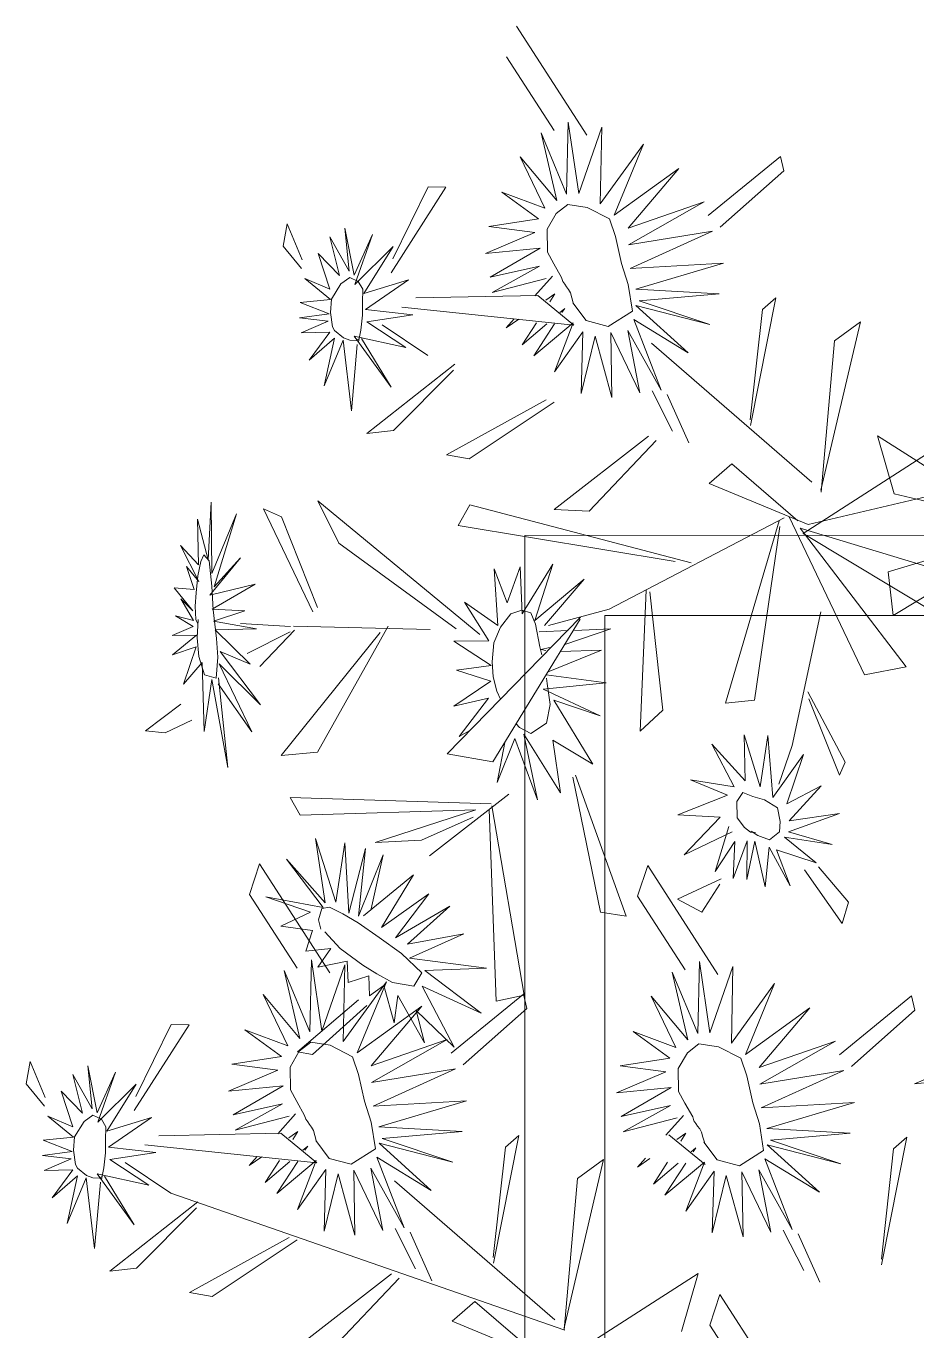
# Model space of a CAD drawing. Header units: inches. Extents: x -422522 to 22891, y -2973 to 414515.
# Drawn here: x 22808.45 to 22839.29, y 4864.23 to 4909.41 of the extents above; entities that cross this region are included whole.
import ezdxf

# ---------------------------------------------------------------- set-up
doc = ezdxf.new("R2010")
doc.units = ezdxf.units.IN
doc.header["$MEASUREMENT"] = 0
doc.layers.add('ARREDAMENTO', color=8, linetype='Continuous', lineweight=13)

msp = doc.modelspace()

# ---------------------------------------------------------------- linework, layer by layer
at = {"layer": 'ARREDAMENTO', "linetype": 'Continuous'}
for p, q in [((22827.85831, 4905.62623, -27.27667), (22825.43092, 4909.40558, -27.27667)), ((22825.07858, 4908.34068, -27.27667), (22826.73241, 4905.79466, -27.27667)), ((22827.2205, 4906.08192, -27.27667), (22827.16301, 4903.59154, -27.27667)), ((22827.5799, 4903.61042, -27.27667), (22827.2205, 4906.08192, -27.27667)), ((22826.27858, 4905.71225, -27.27667), (22826.82101, 4903.36284, -27.27667)), ((22827.16301, 4903.59154, -27.27667), (22826.27858, 4905.71225, -27.27667)), ((22828.38069, 4905.90264, -27.27667), (22827.5799, 4903.61042, -27.27667)), ((22828.32694, 4903.25756, -27.27667), (22828.38069, 4905.90264, -27.27667)), ((22829.82378, 4905.31421, -27.27667), (22828.32694, 4903.25756, -27.27667)), ((22828.80987, 4902.8572, -27.27667), (22829.82378, 4905.31421, -27.27667)), ((22825.54841, 4904.88074, -27.27667), (22826.40625, 4903.10152, -27.27667)), ((22826.82101, 4903.36284, -27.27667), (22825.54841, 4904.88074, -27.27667)), ((22834.56713, 4904.89472, -27.27667), (22832.06498, 4902.8542, -27.27667)), ((22834.68102, 4904.39825, -27.27667), (22834.56713, 4904.89472, -27.27667)), ((22831.04338, 4904.47928, -27.27667), (22828.80987, 4902.8572, -27.27667)), ((22829.28815, 4902.40926, -27.27667), (22831.04338, 4904.47928, -27.27667)), ((22832.48192, 4902.442, -27.27667), (22834.68102, 4904.39825, -27.27667)), ((22822.98583, 4903.83269, -27.27667), (22821.08314, 4900.86196, -27.27667)), ((22821.14546, 4901.35188, -27.27667), (22822.36566, 4903.84508, -27.27667)), ((22822.36566, 4903.84508, -27.27667), (22822.98583, 4903.83269, -27.27667)), ((22824.9237, 4903.65997, -27.27667), (22826.19212, 4902.73455, -27.27667)), ((22826.40625, 4903.10152, -27.27667), (22824.9237, 4903.65997, -27.27667)), ((22831.92821, 4903.32197, -27.27667), (22829.28815, 4902.40926, -27.27667)), ((22829.308, 4901.83153, -27.27667), (22831.92821, 4903.32197, -27.27667)), ((22817.34613, 4901.79082, -27.27667), (22817.48687, 4902.56303, -27.27667)), ((22817.48687, 4902.56303, -27.27667), (22818.00218, 4901.31635, -27.27667)), ((22826.19212, 4902.73455, -27.27667), (22824.47207, 4902.47276, -27.27667)), ((22824.47207, 4902.47276, -27.27667), (22826.06174, 4902.25954, -27.27667)), ((22818.96429, 4902.1147, -27.27667), (22819.63179, 4900.92659, -27.27667)), ((22819.29714, 4900.77613, -27.27667), (22818.96429, 4902.1147, -27.27667)), ((22819.48558, 4902.40922, -27.27667), (22819.81014, 4900.78112, -27.27667)), ((22819.63179, 4900.92659, -27.27667), (22819.48558, 4902.40922, -27.27667)), ((22819.81014, 4900.78112, -27.27667), (22820.44281, 4902.18979, -27.27667)), ((22820.44281, 4902.18979, -27.27667), (22819.82897, 4900.45894, -27.27667)), ((22826.06174, 4902.25954, -27.27667), (22824.35268, 4901.53388, -27.27667)), ((22832.21632, 4902.30681, -27.27667), (22829.308, 4901.83153, -27.27667)), ((22829.36323, 4901.01381, -27.27667), (22832.21632, 4902.30681, -27.27667)), ((22817.98345, 4901.01849, -27.27667), (22817.34613, 4901.79082, -27.27667)), ((22818.96947, 4900.29746, -27.27667), (22818.56397, 4901.53581, -27.27667)), ((22818.56397, 4901.53581, -27.27667), (22819.29714, 4900.77613, -27.27667)), ((22819.82897, 4900.45894, -27.27667), (22821.16134, 4901.77749, -27.27667)), ((22821.16134, 4901.77749, -27.27667), (22820.13754, 4900.14923, -27.27667)), ((22824.35268, 4901.53388, -27.27667), (22826.24577, 4901.72145, -27.27667)), ((22826.24577, 4901.72145, -27.27667), (22824.51704, 4900.71126, -27.27667)), ((22824.51704, 4900.71126, -27.27667), (22826.21935, 4901.09278, -27.27667)), ((22826.21935, 4901.09278, -27.27667), (22824.58313, 4900.1842, -27.27667)), ((22832.58708, 4901.19711, -27.27667), (22829.36323, 4901.01381, -27.27667)), ((22829.55246, 4900.30094, -27.27667), (22832.58708, 4901.19711, -27.27667)), ((22818.09339, 4900.66763, -27.27667), (22818.96947, 4900.29746, -27.27667)), ((22818.98488, 4899.94012, -27.27667), (22818.09339, 4900.66763, -27.27667)), ((22819.35099, 4900.48155, -27.27667), (22819.6614, 4900.70487, -27.27667)), ((22819.6614, 4900.70487, -27.27667), (22819.95076, 4900.56297, -27.27667)), ((22820.13754, 4900.14923, -27.27667), (22821.68404, 4900.62303, -27.27667)), ((22821.68404, 4900.62303, -27.27667), (22820.19911, 4899.59629, -27.27667)), ((22824.58313, 4900.1842, -27.27667), (22826.45335, 4900.66639, -27.27667)), ((22826.0607, 4900.06281, -27.27667), (22826.67324, 4900.74409, -27.27667)), ((22819.021, 4899.95294, -27.27667), (22819.35099, 4900.48155, -27.27667)), ((22819.95076, 4900.56297, -27.27667), (22820.10714, 4900.30125, -27.27667)), ((22820.10714, 4900.30125, -27.27667), (22820.09374, 4899.83714, -27.27667)), ((22832.4432, 4900.1417, -27.27667), (22829.55246, 4900.30094, -27.27667)), ((22817.93554, 4899.83362, -27.27667), (22818.98488, 4899.94012, -27.27667)), ((22818.93689, 4899.44345, -27.27667), (22817.93554, 4899.83362, -27.27667)), ((22818.98914, 4899.48726, -27.27667), (22819.021, 4899.95294, -27.27667)), ((22820.09374, 4899.83714, -27.27667), (22820.09727, 4899.39419, -27.27667)), ((22821.94558, 4899.9926, -27.27667), (22826.16385, 4900.08473, -27.27667)), ((22826.16385, 4900.08473, -27.27667), (22827.41512, 4899.05696, -27.27667)), ((22826.44204, 4899.91963, -27.27667), (22826.75386, 4900.13731, -27.27667)), ((22826.57791, 4899.86166, -27.27667), (22826.75386, 4900.13731, -27.27667)), ((22829.56293, 4899.73592, -27.27667), (22832.11629, 4899.07214, -27.27667)), ((22831.37262, 4898.09131, -27.27667), (22829.56293, 4899.73592, -27.27667)), ((22829.67629, 4899.89291, -27.27667), (22832.4432, 4900.1417, -27.27667)), ((22832.11629, 4899.07214, -27.27667), (22829.67629, 4899.89291, -27.27667)), ((22834.40395, 4899.99772, -27.27667), (22833.52542, 4895.58408, -27.27667)), ((22833.94133, 4899.59799, -27.27667), (22834.40395, 4899.99772, -27.27667)), ((22817.90872, 4899.3037, -27.27667), (22818.93689, 4899.44345, -27.27667)), ((22818.90733, 4899.18714, -27.27667), (22817.90872, 4899.3037, -27.27667)), ((22819.05799, 4898.99967, -27.27667), (22818.98914, 4899.48726, -27.27667)), ((22820.09727, 4899.39419, -27.27667), (22820.03819, 4898.88163, -27.27667)), ((22820.19911, 4899.59629, -27.27667), (22821.83362, 4899.41463, -27.27667)), ((22821.83362, 4899.41463, -27.27667), (22820.25062, 4899.17203, -27.27667)), ((22827.41512, 4899.05696, -27.27667), (22821.45962, 4899.67862, -27.27667)), ((22825.3483, 4899.27039, -27.27667), (22825.07135, 4898.96229, -27.27667)), ((22826.92977, 4899.49026, -27.27667), (22827.09439, 4899.63159, -27.27667)), ((22827.00062, 4899.48785, -27.27667), (22827.09439, 4899.63159, -27.27667)), ((22833.51866, 4895.77894, -27.27667), (22833.94133, 4899.59799, -27.27667)), ((22817.97333, 4898.79085, -27.27667), (22818.90733, 4899.18714, -27.27667)), ((22819.12986, 4898.87084, -27.27667), (22819.05799, 4898.99967, -27.27667)), ((22819.44032, 4898.61609, -27.27667), (22819.12986, 4898.87084, -27.27667)), ((22820.03819, 4898.88163, -27.27667), (22819.95217, 4898.47661, -27.27667)), ((22820.25062, 4899.17203, -27.27667), (22821.59397, 4898.28056, -27.27667)), ((22822.35958, 4898.00369, -27.27667), (22820.77982, 4899.0598, -27.27667)), ((22825.50178, 4899.26295, -27.27667), (22825.07135, 4898.96229, -27.27667)), ((22826.11574, 4899.1373, -27.27667), (22825.62759, 4898.37228, -27.27667)), ((22826.47974, 4899.10393, -27.27667), (22825.62759, 4898.37228, -27.27667)), ((22826.0253, 4897.99226, -27.27667), (22827.3923, 4899.136, -27.27667)), ((22826.74734, 4899.09943, -27.27667), (22826.0253, 4897.99226, -27.27667)), ((22827.3923, 4899.136, -27.27667), (22826.74638, 4897.43527, -27.27667)), ((22826.74638, 4897.43527, -27.27667), (22827.72602, 4898.82514, -27.27667)), ((22827.72602, 4898.82514, -27.27667), (22827.666, 4896.69161, -27.27667)), ((22829.27924, 4898.86498, -27.27667), (22830.43504, 4896.80577, -27.27667)), ((22829.69744, 4896.71474, -27.27667), (22829.27924, 4898.86498, -27.27667)), ((22829.48399, 4899.24467, -27.27667), (22831.37262, 4898.09131, -27.27667)), ((22830.43504, 4896.80577, -27.27667), (22829.48399, 4899.24467, -27.27667)), ((22837.33837, 4899.16813, -27.27667), (22835.96722, 4893.34192, -27.27667)), ((22836.43608, 4898.50519, -27.27667), (22837.33837, 4899.16813, -27.27667)), ((22818.96773, 4898.80838, -27.27667), (22817.97333, 4898.79085, -27.27667)), ((22818.2455, 4897.83598, -27.27667), (22818.96773, 4898.80838, -27.27667)), ((22819.12605, 4898.60162, -27.27667), (22818.2455, 4897.83598, -27.27667)), ((22818.77158, 4896.95566, -27.27667), (22819.12605, 4898.60162, -27.27667)), ((22819.42227, 4898.52999, -27.27667), (22818.77158, 4896.95566, -27.27667)), ((22819.7115, 4896.08259, -27.27667), (22819.42227, 4898.52999, -27.27667)), ((22819.65668, 4898.53825, -27.27667), (22819.44032, 4898.61609, -27.27667)), ((22819.87416, 4898.52527, -27.27667), (22819.65668, 4898.53825, -27.27667)), ((22819.91604, 4898.3841, -27.27667), (22819.7115, 4896.08259, -27.27667)), ((22819.80688, 4898.67442, -27.27667), (22821.08235, 4896.90622, -27.27667)), ((22821.59397, 4898.28056, -27.27667), (22819.80688, 4898.67442, -27.27667)), ((22819.98098, 4898.58343, -27.27667), (22819.87416, 4898.52527, -27.27667)), ((22821.08235, 4896.90622, -27.27667), (22820.06089, 4898.58964, -27.27667)), ((22827.666, 4896.69161, -27.27667), (22828.14758, 4898.676, -27.27667)), ((22828.14758, 4898.676, -27.27667), (22828.73109, 4896.55205, -27.27667)), ((22828.69027, 4898.799, -27.27667), (22829.69744, 4896.71474, -27.27667)), ((22828.73109, 4896.55205, -27.27667), (22828.69027, 4898.799, -27.27667)), ((22830.09956, 4898.43025, -27.27667), (22835.65273, 4893.62059, -27.27667)), ((22835.97243, 4893.27496, -27.27667), (22836.43608, 4898.50519, -27.27667)), ((22823.28643, 4897.70521, -27.27667), (22820.24322, 4895.30608, -27.27667)), ((22821.17262, 4895.4053, -27.27667), (22823.24435, 4897.49311, -27.27667)), ((22830.83027, 4895.38128, -27.27667), (22830.11948, 4896.77452, -27.27667)), ((22831.38908, 4894.97338, -27.27667), (22830.63928, 4896.65327, -27.27667)), ((22826.4533, 4896.46926, -27.27667), (22823.00353, 4894.56401, -27.27667)), ((22823.78379, 4894.42936, -27.27667), (22826.73551, 4896.39019, -27.27667)), ((22820.24322, 4895.30608, -27.27667), (22821.17262, 4895.4053, -27.27667)), ((22829.99854, 4895.20889, -27.27667), (22826.73185, 4892.67104, -27.27667)), ((22835.34728, 4891.84523, -27.27667), (22840.6069, 4895.22514, -27.27667)), ((22837.9273, 4895.22471, -27.27667), (22838.49953, 4893.2133, -27.27667)), ((22843.18802, 4891.84652, -27.27667), (22837.9273, 4895.22471, -27.27667)), ((22827.9414, 4892.61018, -27.27667), (22830.26108, 4895.06088, -27.27667)), ((22823.00353, 4894.56401, -27.27667), (22823.78379, 4894.42936, -27.27667)), ((22832.10029, 4893.5735, -27.27667), (22832.88464, 4894.24752, -27.27667)), ((22832.88464, 4894.24752, -27.27667), (22835.171, 4892.28296, -27.27667)), ((22835.52454, 4892.14874, -27.27667), (22832.10029, 4893.5735, -27.27667)), ((22818.55261, 4892.96818, -27.27667), (22824.15544, 4888.34225, -27.27667)), ((22819.27145, 4891.50064, -27.27667), (22818.55261, 4892.96818, -27.27667)), ((22840.03532, 4893.21355, -27.27667), (22835.52454, 4892.14874, -27.27667)), ((22838.49953, 4893.2133, -27.27667), (22843.01066, 4892.14997, -27.27667)), ((22814.75632, 4890.92677, -27.27667), (22814.85481, 4892.92128, -27.27667)), ((22814.85481, 4892.92128, -27.27667), (22814.87973, 4890.45333, -27.27667)), ((22814.87973, 4890.45333, -27.27667), (22815.73325, 4892.52155, -27.27667)), ((22815.73325, 4892.52155, -27.27667), (22814.95887, 4889.99133, -27.27667)), ((22816.66409, 4892.69687, -27.27667), (22817.29675, 4892.41597, -27.27667)), ((22818.37261, 4889.12435, -27.27667), (22816.66409, 4892.69687, -27.27667)), ((22823.403, 4892.11586, -27.27667), (22823.80789, 4892.82785, -27.27667)), ((22823.80789, 4892.82785, -27.27667), (22831.46856, 4890.82965, -27.27667)), ((22826.73185, 4892.67104, -27.27667), (22827.9414, 4892.61018, -27.27667)), ((22814.38727, 4892.33226, -27.27667), (22814.75632, 4890.92677, -27.27667)), ((22814.41743, 4890.751, -27.27667), (22814.38727, 4892.33226, -27.27667)), ((22817.29675, 4892.41597, -27.27667), (22818.53632, 4889.27858, -27.27667)), ((22830.92119, 4890.87467, -27.27667), (22823.403, 4892.11586, -27.27667)), ((22828.63993, 4889.22191, -27.27667), (22834.69488, 4892.38064, -27.27667)), ((22834.51862, 4892.27937, -27.27667), (22832.66675, 4885.9644, -27.27667)), ((22833.6627, 4886.06879, -27.27667), (22834.54262, 4892.07912, -27.27667)), ((22834.86739, 4892.42102, -27.27667), (22837.47698, 4886.94472, -27.27667)), ((22838.91109, 4887.22454, -27.27667), (22835.24956, 4892.02635, -27.27667)), ((22835.24956, 4892.02635, -27.27667), (22840.23731, 4890.50745, -27.27667)), ((22840.06957, 4889.00556, -27.27667), (22835.34728, 4891.84523, -27.27667)), ((22843.28568, 4892.02767, -27.27667), (22838.29843, 4890.50713, -27.27667)), ((22838.46666, 4889.0053, -27.27667), (22843.18802, 4891.84652, -27.27667)), ((22813.79602, 4891.42481, -27.27667), (22814.41743, 4890.751, -27.27667)), ((22814.42484, 4890.17889, -27.27667), (22813.79602, 4891.42481, -27.27667)), ((22823.34123, 4888.53806, -27.27667), (22819.27145, 4891.50064, -27.27667)), ((22814.00136, 4890.69373, -27.27667), (22814.42484, 4890.17889, -27.27667)), ((22814.27342, 4889.89819, -27.27667), (22814.00136, 4890.69373, -27.27667)), ((22815.87631, 4890.99892, -27.27667), (22814.8141, 4889.70619, -27.27667)), ((22814.95887, 4889.99133, -27.27667), (22815.87631, 4890.99892, -27.27667)), ((22825.62601, 4889.05776, -27.27667), (22826.67973, 4890.778, -27.27667)), ((22826.67973, 4890.778, -27.27667), (22826.05867, 4888.82247, -27.27667)), ((22824.65107, 4890.62029, -27.27667), (22825.10113, 4889.44522, -27.27667)), ((22824.78497, 4888.65877, -27.27667), (22824.65107, 4890.62029, -27.27667)), ((22825.10113, 4889.44522, -27.27667), (22825.54932, 4890.68021, -27.27667)), ((22825.54932, 4890.68021, -27.27667), (22825.62601, 4889.05776, -27.27667)), ((22826.05867, 4888.82247, -27.27667), (22827.77139, 4890.26034, -27.27667)), ((22827.77139, 4890.26034, -27.27667), (22826.39296, 4888.65927, -27.27667)), ((22838.29843, 4890.50713, -27.27667), (22838.46666, 4889.0053, -27.27667)), ((22813.57029, 4889.95311, -27.27667), (22814.27342, 4889.89819, -27.27667)), ((22814.22514, 4889.16746, -27.27667), (22813.57029, 4889.95311, -27.27667)), ((22814.8141, 4889.70619, -27.27667), (22816.38015, 4890.0869, -27.27667)), ((22816.38015, 4890.0869, -27.27667), (22814.88908, 4889.21907, -27.27667)), ((22829.91959, 4889.87383, -27.27667), (22829.71331, 4884.99369, -27.27667)), ((22830.49349, 4885.72132, -27.27667), (22830.04076, 4889.8226, -27.27667)), ((22813.80935, 4889.58328, -27.27667), (22814.22514, 4889.16746, -27.27667)), ((22814.24514, 4888.83036, -27.27667), (22813.80935, 4889.58328, -27.27667)), ((22823.6276, 4889.46513, -27.27667), (22824.78497, 4888.65877, -27.27667)), ((22824.47422, 4888.12169, -27.27667), (22823.6276, 4889.46513, -27.27667)), ((22813.62074, 4888.98596, -27.27667), (22814.24514, 4888.83036, -27.27667)), ((22814.23671, 4888.62055, -27.27667), (22813.62074, 4888.98596, -27.27667)), ((22814.88908, 4889.21907, -27.27667), (22816.02486, 4889.1679, -27.27667)), ((22816.02486, 4889.1679, -27.27667), (22814.93944, 4888.80969, -27.27667)), ((22823.02255, 4884.2157, -27.27667), (22827.64263, 4888.94839, -27.27667)), ((22824.87601, 4888.60107, -27.27667), (22825.23025, 4889.05688, -27.27667)), ((22825.23025, 4889.05688, -27.27667), (22825.61022, 4889.18108, -27.27667)), ((22825.61022, 4889.18108, -27.27667), (22825.91998, 4889.09558, -27.27667)), ((22825.91998, 4889.09558, -27.27667), (22826.08632, 4888.70517, -27.27667)), ((22828.63993, 4889.22191, -27.27667), (22826.53367, 4888.65395, -27.27667)), ((22834.96447, 4884.49918, -27.27667), (22835.96045, 4889.12402, -27.27667)), ((22813.50631, 4888.30986, -27.27667), (22814.23671, 4888.62055, -27.27667)), ((22814.93944, 4888.80969, -27.27667), (22816.42604, 4888.54179, -27.27667)), ((22816.42604, 4888.54179, -27.27667), (22815.00057, 4888.50071, -27.27667)), ((22815.00057, 4888.50071, -27.27667), (22816.20566, 4887.31956, -27.27667)), ((22817.60021, 4888.61973, -27.27667), (22815.87701, 4888.72152, -27.27667)), ((22817.5893, 4888.43697, -27.27667), (22816.10794, 4887.68852, -27.27667)), ((22816.53687, 4887.23007, -27.27667), (22817.7442, 4888.48942, -27.27667)), ((22817.70783, 4888.63481, -27.27667), (22822.43656, 4888.51059, -27.27667)), ((22818.53276, 4884.26602, -27.27667), (22820.98003, 4888.62643, -27.27667)), ((22827.63197, 4888.87162, -27.27667), (22824.60369, 4883.93209, -27.27667)), ((22824.64631, 4888.05538, -27.27667), (22824.87601, 4888.60107, -27.27667)), ((22826.08632, 4888.70517, -27.27667), (22826.23397, 4887.91984, -27.27667)), ((22827.2155, 4888.47788, -27.27667), (22826.21241, 4888.43613, -27.27667)), ((22827.09777, 4888.00034, -27.27667), (22828.69682, 4888.53957, -27.27667)), ((22827.43455, 4888.48703, -27.27667), (22828.69682, 4888.53957, -27.27667)), ((22814.34659, 4888.32037, -27.27667), (22813.50631, 4888.30986, -27.27667)), ((22813.52103, 4887.64365, -27.27667), (22814.34659, 4888.32037, -27.27667)), ((22820.70353, 4888.41636, -27.27667), (22817.27795, 4884.15504, -27.27667)), ((22823.26234, 4888.11709, -27.27667), (22824.47422, 4888.12169, -27.27667)), ((22824.54691, 4887.26586, -27.27667), (22823.26234, 4888.11709, -27.27667)), ((22824.58605, 4887.39836, -27.27667), (22824.64631, 4888.05538, -27.27667)), ((22814.33441, 4887.92104, -27.27667), (22813.52103, 4887.64365, -27.27667)), ((22813.90304, 4886.62764, -27.27667), (22814.33441, 4887.92104, -27.27667)), ((22815.16969, 4887.7569, -27.27667), (22816.56276, 4885.90814, -27.27667)), ((22816.20566, 4887.31956, -27.27667), (22815.16969, 4887.7569, -27.27667)), ((22826.30413, 4887.63835, -27.27667), (22826.23397, 4887.91984, -27.27667)), ((22826.56508, 4887.89647, -27.27667), (22826.28567, 4887.82461, -27.27667)), ((22826.28567, 4887.82461, -27.27667), (22826.44582, 4887.79277, -27.27667)), ((22826.51794, 4887.05453, -27.27667), (22828.36451, 4887.80172, -27.27667)), ((22826.94608, 4887.75294, -27.27667), (22828.36451, 4887.80172, -27.27667)), ((22814.54387, 4887.37464, -27.27667), (22813.90304, 4886.62764, -27.27667)), ((22814.6125, 4884.97969, -27.27667), (22814.54387, 4887.37464, -27.27667)), ((22815.13522, 4887.32595, -27.27667), (22816.26432, 4884.97368, -27.27667)), ((22816.56276, 4885.90814, -27.27667), (22815.13522, 4887.32595, -27.27667)), ((22823.35313, 4887.10828, -27.27667), (22824.54691, 4887.26586, -27.27667)), ((22824.53967, 4886.72249, -27.27667), (22823.35313, 4887.10828, -27.27667)), ((22824.62076, 4886.87322, -27.27667), (22824.58605, 4887.39836, -27.27667)), ((22837.47698, 4886.94472, -27.27667), (22838.91109, 4887.22454, -27.27667)), ((22814.88011, 4886.78825, -27.27667), (22814.6125, 4884.97969, -27.27667)), ((22815.43257, 4883.73877, -27.27667), (22814.88011, 4886.78825, -27.27667)), ((22816.26432, 4884.97368, -27.27667), (22815.10258, 4886.63128, -27.27667)), ((22815.11063, 4886.84601, -27.27667), (22815.43257, 4883.73877, -27.27667)), ((22823.25836, 4885.86101, -27.27667), (22824.53967, 4886.72249, -27.27667)), ((22824.74565, 4886.37997, -27.27667), (22824.62076, 4886.87322, -27.27667)), ((22828.53259, 4886.67436, -27.27667), (22826.34787, 4886.45467, -27.27667)), ((22826.45396, 4886.95017, -27.27667), (22828.53259, 4886.67436, -27.27667)), ((22826.46124, 4886.82674, -27.27667), (22826.48737, 4886.64978, -27.27667)), ((22826.48737, 4886.64978, -27.27667), (22826.59384, 4885.91616, -27.27667)), ((22824.86989, 4886.10806, -27.27667), (22824.74565, 4886.37997, -27.27667)), ((22826.34787, 4886.45467, -27.27667), (22828.31912, 4885.5224, -27.27667)), ((22835.51476, 4886.35427, -27.27667), (22836.79948, 4883.92774, -27.27667)), ((22813.80176, 4885.9261, -27.27667), (22812.58446, 4885.00959, -27.27667)), ((22824.46172, 4886.13378, -27.27667), (22823.25836, 4885.86101, -27.27667)), ((22823.43865, 4884.81435, -27.27667), (22824.46172, 4886.13378, -27.27667)), ((22826.59384, 4885.91616, -27.27667), (22826.46443, 4885.27359, -27.27667)), ((22826.71794, 4886.07023, -27.27667), (22828.07107, 4883.85979, -27.27667)), ((22828.31912, 4885.5224, -27.27667), (22826.71794, 4886.07023, -27.27667)), ((22829.71331, 4884.99369, -27.27667), (22830.49349, 4885.72132, -27.27667)), ((22832.66675, 4885.9644, -27.27667), (22833.6627, 4886.06879, -27.27667)), ((22836.60879, 4883.47501, -27.27667), (22835.55018, 4886.11442, -27.27667)), ((22813.25972, 4884.93402, -27.27667), (22814.18753, 4885.37668, -27.27667)), ((22826.46443, 4885.27359, -27.27667), (22825.91694, 4884.9173, -27.27667)), ((22812.58446, 4885.00959, -27.27667), (22813.25972, 4884.93402, -27.27667)), ((22823.81131, 4885.0237, -27.27667), (22823.43865, 4884.81435, -27.27667)), ((22825.41445, 4885.25452, -27.27667), (22825.5296, 4885.12623, -27.27667)), ((22825.91694, 4884.9173, -27.27667), (22825.5296, 4885.12623, -27.27667)), ((22825.68372, 4884.89422, -27.27667), (22826.15734, 4882.6205, -27.27667)), ((22826.94921, 4882.85632, -27.27667), (22825.68372, 4884.89422, -27.27667)), ((22833.30367, 4884.87539, -27.27667), (22833.34382, 4883.28184, -27.27667)), ((22833.86215, 4883.07281, -27.27667), (22833.30367, 4884.87539, -27.27667)), ((22834.12548, 4884.85171, -27.27667), (22833.86215, 4883.07281, -27.27667)), ((22834.30088, 4882.7028, -27.27667), (22834.12548, 4884.85171, -27.27667)), ((22825.37367, 4884.74561, -27.27667), (22824.76253, 4883.21912, -27.27667)), ((22825.01694, 4884.60617, -27.27667), (22824.76253, 4883.21912, -27.27667)), ((22826.15734, 4882.6205, -27.27667), (22825.37367, 4884.74561, -27.27667)), ((22826.68353, 4884.68314, -27.27667), (22826.94921, 4882.85632, -27.27667)), ((22828.07107, 4883.85979, -27.27667), (22826.68353, 4884.68314, -27.27667)), ((22832.18295, 4884.54566, -27.27667), (22832.95871, 4883.07004, -27.27667)), ((22833.34382, 4883.28184, -27.27667), (22832.18295, 4884.54566, -27.27667)), ((22834.96447, 4884.49918, -27.27667), (22834.50776, 4883.1635, -27.27667)), ((22817.27795, 4884.15504, -27.27667), (22818.53276, 4884.26602, -27.27667)), ((22824.60369, 4883.93209, -27.27667), (22823.02255, 4884.2157, -27.27667)), ((22835.3648, 4884.1935, -27.27667), (22834.30088, 4882.7028, -27.27667)), ((22834.78642, 4882.4845, -27.27667), (22835.3648, 4884.1935, -27.27667)), ((22836.79948, 4883.92774, -27.27667), (22836.60879, 4883.47501, -27.27667)), ((22829.22333, 4878.59597, -27.27667), (22827.47208, 4883.47211, -27.27667)), ((22827.37692, 4883.40406, -27.27667), (22828.33445, 4878.72898, -27.27667)), ((22831.45071, 4883.30982, -27.27667), (22832.73005, 4882.78279, -27.27667)), ((22832.95871, 4883.07004, -27.27667), (22831.45071, 4883.30982, -27.27667)), ((22835.96794, 4883.10854, -27.27667), (22834.78642, 4882.4845, -27.27667)), ((22834.86553, 4881.89785, -27.27667), (22835.96794, 4883.10854, -27.27667)), ((22817.59156, 4882.704, -27.27667), (22817.94094, 4882.08443, -27.27667)), ((22824.55392, 4882.47727, -27.27667), (22817.59156, 4882.704, -27.27667)), ((22822.41769, 4880.68084, -27.27667), (22825.16313, 4882.82102, -27.27667)), ((22832.73005, 4882.78279, -27.27667), (22831.00902, 4882.10327, -27.27667)), ((22817.94094, 4882.08443, -27.27667), (22824.01748, 4882.27386, -27.27667)), ((22824.01748, 4882.27386, -27.27667), (22820.53284, 4881.14069, -27.27667)), ((22824.71687, 4875.64519, -27.27667), (22824.48532, 4882.28326, -27.27667)), ((22824.5758, 4882.41164, -27.27667), (22825.69568, 4875.86278, -27.27667)), ((22831.00902, 4882.10327, -27.27667), (22832.47953, 4882.0222, -27.27667)), ((22834.83695, 4881.51157, -27.27667), (22836.61207, 4882.14135, -27.27667)), ((22836.61207, 4882.14135, -27.27667), (22834.86553, 4881.89785, -27.27667)), ((22822.13334, 4881.21789, -27.27667), (22823.92865, 4882.01772, -27.27667)), ((22832.47953, 4882.0222, -27.27667), (22831.23425, 4880.71278, -27.27667)), ((22832.78114, 4881.69532, -27.27667), (22832.2994, 4880.14205, -27.27667)), ((22818.46292, 4881.27538, -27.27667), (22819.17782, 4879.0801, -27.27667)), ((22818.80857, 4879.05635, -27.27667), (22818.46292, 4881.27538, -27.27667)), ((22820.53284, 4881.14069, -27.27667), (22822.13334, 4881.21789, -27.27667)), ((22831.23425, 4880.71278, -27.27667), (22832.89547, 4881.51562, -27.27667)), ((22834.7008, 4881.32579, -27.27667), (22836.35228, 4881.07021, -27.27667)), ((22835.79871, 4880.44105, -27.27667), (22834.7008, 4881.32579, -27.27667)), ((22836.35228, 4881.07021, -27.27667), (22834.83695, 4881.51157, -27.27667)), ((22819.17782, 4879.0801, -27.27667), (22819.48887, 4881.12606, -27.27667)), ((22819.48887, 4881.12606, -27.27667), (22819.62207, 4878.69628, -27.27667)), ((22819.62207, 4878.69628, -27.27667), (22820.20238, 4880.93754, -27.27667)), ((22820.20238, 4880.93754, -27.27667), (22819.95213, 4878.58753, -27.27667)), ((22832.2994, 4880.14205, -27.27667), (22832.98852, 4881.17924, -27.27667)), ((22832.9289, 4879.9013, -27.27667), (22833.41379, 4881.19877, -27.27667)), ((22832.98852, 4881.17924, -27.27667), (22832.9289, 4879.9013, -27.27667)), ((22833.41379, 4881.19877, -27.27667), (22833.40091, 4879.85714, -27.27667)), ((22833.40091, 4879.85714, -27.27667), (22833.67368, 4881.19215, -27.27667)), ((22833.67368, 4881.19215, -27.27667), (22834.03096, 4879.60972, -27.27667)), ((22834.03096, 4879.60972, -27.27667), (22834.17529, 4880.98182, -27.27667)), ((22834.17529, 4880.98182, -27.27667), (22834.89901, 4879.6368, -27.27667)), ((22834.42538, 4880.88673, -27.27667), (22835.79871, 4880.44105, -27.27667)), ((22834.89901, 4879.6368, -27.27667), (22834.42538, 4880.88673, -27.27667)), ((22816.53455, 4880.40511, -27.27667), (22816.18221, 4879.3402, -27.27667)), ((22818.96194, 4876.62576, -27.27667), (22816.53455, 4880.40511, -27.27667)), ((22817.46708, 4880.5605, -27.27667), (22818.80857, 4879.05635, -27.27667)), ((22818.72835, 4878.89573, -27.27667), (22817.46708, 4880.5605, -27.27667)), ((22819.95213, 4878.58753, -27.27667), (22820.80715, 4880.71563, -27.27667)), ((22820.80715, 4880.71563, -27.27667), (22820.39549, 4878.85107, -27.27667)), ((22829.96933, 4880.34829, -27.27667), (22829.61699, 4879.28338, -27.27667)), ((22832.39673, 4876.56894, -27.27667), (22829.96933, 4880.34829, -27.27667)), ((22836.917, 4879.07953, -27.27667), (22835.885, 4880.29958, -27.27667)), ((22820.13002, 4878.60631, -27.27667), (22821.86309, 4880.02088, -27.27667)), ((22821.86309, 4880.02088, -27.27667), (22820.75558, 4878.19679, -27.27667)), ((22832.51154, 4879.88911, -27.27667), (22831.00209, 4879.17892, -27.27667)), ((22835.39957, 4880.19447, -27.27667), (22836.69877, 4878.33503, -27.27667)), ((22831.84008, 4878.73202, -27.27667), (22832.4679, 4879.69713, -27.27667)), ((22816.18221, 4879.3402, -27.27667), (22817.83604, 4876.79418, -27.27667)), ((22816.74531, 4879.26449, -27.27667), (22818.72835, 4878.89573, -27.27667)), ((22818.28992, 4878.72723, -27.27667), (22816.74531, 4879.26449, -27.27667)), ((22820.75558, 4878.19679, -27.27667), (22822.39032, 4879.36468, -27.27667)), ((22822.39032, 4879.36468, -27.27667), (22821.24054, 4877.84607, -27.27667)), ((22821.24054, 4877.84607, -27.27667), (22823.12196, 4878.94353, -27.27667)), ((22823.12196, 4878.94353, -27.27667), (22821.64749, 4877.62375, -27.27667)), ((22829.61699, 4879.28338, -27.27667), (22831.27083, 4876.73736, -27.27667)), ((22831.00209, 4879.17892, -27.27667), (22831.84008, 4878.73202, -27.27667)), ((22836.69877, 4878.33503, -27.27667), (22836.917, 4879.07953, -27.27667)), ((22817.26331, 4878.24904, -27.27667), (22818.28992, 4878.72723, -27.27667)), ((22818.57047, 4878.46024, -27.27667), (22818.68836, 4878.85277, -27.27667)), ((22818.68836, 4878.85277, -27.27667), (22818.95003, 4878.908, -27.27667)), ((22818.95003, 4878.908, -27.27667), (22819.4134, 4878.6751, -27.27667)), ((22819.4134, 4878.6751, -27.27667), (22819.95098, 4878.36332, -27.27667)), ((22828.33445, 4878.72898, -27.27667), (22829.22333, 4878.59597, -27.27667)), ((22818.36338, 4878.10053, -27.27667), (22817.26331, 4878.24904, -27.27667)), ((22818.1283, 4877.38506, -27.27667), (22818.36338, 4878.10053, -27.27667)), ((22818.65042, 4878.14768, -27.27667), (22818.57047, 4878.46024, -27.27667)), ((22819.32786, 4877.46831, -27.27667), (22818.79414, 4878.04936, -27.27667)), ((22819.95098, 4878.36332, -27.27667), (22820.67107, 4877.85166, -27.27667)), ((22820.67107, 4877.85166, -27.27667), (22821.44957, 4877.3046, -27.27667)), ((22821.64749, 4877.62375, -27.27667), (22823.59889, 4877.97965, -27.27667)), ((22823.59889, 4877.97965, -27.27667), (22821.72205, 4877.14151, -27.27667)), ((22819.00013, 4877.46776, -27.27667), (22818.1283, 4877.38506, -27.27667)), ((22818.54908, 4876.82512, -27.27667), (22819.00013, 4877.46776, -27.27667)), ((22820.10177, 4876.90102, -27.27667), (22819.32786, 4877.46831, -27.27667)), ((22821.44957, 4877.3046, -27.27667), (22822.15132, 4876.63208, -27.27667)), ((22821.72205, 4877.14151, -27.27667), (22824.39056, 4876.78628, -27.27667)), ((22817.38221, 4876.71178, -27.27667), (22817.92464, 4874.36237, -27.27667)), ((22818.26664, 4874.59107, -27.27667), (22817.38221, 4876.71178, -27.27667)), ((22818.32413, 4877.08145, -27.27667), (22818.26664, 4874.59107, -27.27667)), ((22818.68353, 4874.60994, -27.27667), (22818.32413, 4877.08145, -27.27667)), ((22819.56613, 4877.02873, -27.27667), (22818.54908, 4876.82512, -27.27667)), ((22819.48432, 4876.90216, -27.27667), (22818.68353, 4874.60994, -27.27667)), ((22819.43057, 4874.25708, -27.27667), (22819.48432, 4876.90216, -27.27667)), ((22819.5981, 4876.29918, -27.27667), (22819.56613, 4877.02873, -27.27667)), ((22820.58981, 4876.59043, -27.27667), (22820.10177, 4876.90102, -27.27667)), ((22824.39056, 4876.78628, -27.27667), (22822.25617, 4876.71501, -27.27667)), ((22822.25617, 4876.71501, -27.27667), (22824.2086, 4875.22838, -27.27667)), ((22831.75891, 4877.02463, -27.27667), (22831.70143, 4874.53425, -27.27667)), ((22832.11831, 4874.55312, -27.27667), (22831.75891, 4877.02463, -27.27667)), ((22832.91911, 4876.84534, -27.27667), (22832.11831, 4874.55312, -27.27667)), ((22832.86536, 4874.20026, -27.27667), (22832.91911, 4876.84534, -27.27667)), ((22820.92741, 4876.31373, -27.27667), (22819.43057, 4874.25708, -27.27667)), ((22820.31623, 4876.52927, -27.27667), (22819.5981, 4876.29918, -27.27667)), ((22819.9135, 4873.85672, -27.27667), (22820.92741, 4876.31373, -27.27667)), ((22820.33287, 4875.83842, -27.27667), (22820.31623, 4876.52927, -27.27667)), ((22821.13809, 4876.2994, -27.27667), (22820.58981, 4876.59043, -27.27667)), ((22821.87201, 4876.16727, -27.27667), (22821.13809, 4876.2994, -27.27667)), ((22822.15132, 4876.63208, -27.27667), (22821.87201, 4876.16727, -27.27667)), ((22830.817, 4876.65496, -27.27667), (22831.35942, 4874.30555, -27.27667)), ((22831.70143, 4874.53425, -27.27667), (22830.817, 4876.65496, -27.27667)), ((22834.3622, 4876.25691, -27.27667), (22832.86536, 4874.20026, -27.27667)), ((22833.34829, 4873.7999, -27.27667), (22834.3622, 4876.25691, -27.27667)), ((22816.65204, 4875.88027, -27.27667), (22817.50988, 4874.10105, -27.27667)), ((22817.92464, 4874.36237, -27.27667), (22816.65204, 4875.88027, -27.27667)), ((22820.83113, 4876.19089, -27.27667), (22820.33287, 4875.83842, -27.27667)), ((22821.19168, 4874.89427, -27.27667), (22820.83113, 4876.19089, -27.27667)), ((22821.3157, 4875.8451, -27.27667), (22821.19168, 4874.89427, -27.27667)), ((22822.24728, 4874.20445, -27.27667), (22821.3157, 4875.8451, -27.27667)), ((22822.15672, 4876.16448, -27.27667), (22823.26702, 4874.05465, -27.27667)), ((22824.2086, 4875.22838, -27.27667), (22822.15672, 4876.16448, -27.27667)), ((22825.67076, 4875.89424, -27.27667), (22823.16861, 4873.85373, -27.27667)), ((22825.69568, 4875.86278, -27.27667), (22824.71687, 4875.64519, -27.27667)), ((22825.78465, 4875.39778, -27.27667), (22825.67076, 4875.89424, -27.27667)), ((22830.08683, 4875.82345, -27.27667), (22830.94466, 4874.04423, -27.27667)), ((22831.35942, 4874.30555, -27.27667), (22830.08683, 4875.82345, -27.27667)), ((22839.10555, 4875.83742, -27.27667), (22836.60339, 4873.79691, -27.27667)), ((22839.21943, 4875.34096, -27.27667), (22839.10555, 4875.83742, -27.27667)), ((22819.96009, 4875.69986, -27.27667), (22817.84153, 4873.89137, -27.27667)), ((22818.36758, 4873.79753, -27.27667), (22820.24343, 4875.49953, -27.27667)), ((22822.14701, 4875.4788, -27.27667), (22819.9135, 4873.85672, -27.27667)), ((22820.39178, 4873.40879, -27.27667), (22822.14701, 4875.4788, -27.27667)), ((22821.95586, 4875.32713, -27.27667), (22822.24728, 4874.20445, -27.27667)), ((22823.26702, 4874.05465, -27.27667), (22821.95586, 4875.32713, -27.27667)), ((22823.58555, 4873.44152, -27.27667), (22825.78465, 4875.39778, -27.27667)), ((22835.58179, 4875.42198, -27.27667), (22833.34829, 4873.7999, -27.27667)), ((22833.82657, 4873.35197, -27.27667), (22835.58179, 4875.42198, -27.27667)), ((22837.02034, 4873.3847, -27.27667), (22839.21943, 4875.34096, -27.27667)), ((22814.08946, 4874.83221, -27.27667), (22812.18677, 4871.86149, -27.27667)), ((22812.24909, 4872.3514, -27.27667), (22813.46929, 4874.84461, -27.27667)), ((22813.46929, 4874.84461, -27.27667), (22814.08946, 4874.83221, -27.27667)), ((22816.02733, 4874.6595, -27.27667), (22817.29575, 4873.73407, -27.27667)), ((22817.50988, 4874.10105, -27.27667), (22816.02733, 4874.6595, -27.27667)), ((22829.46211, 4874.60267, -27.27667), (22830.73054, 4873.67725, -27.27667)), ((22830.94466, 4874.04423, -27.27667), (22829.46211, 4874.60267, -27.27667)), ((22823.03184, 4874.3215, -27.27667), (22820.39178, 4873.40879, -27.27667)), ((22820.41163, 4872.83106, -27.27667), (22823.03184, 4874.3215, -27.27667)), ((22836.46662, 4874.26468, -27.27667), (22833.82657, 4873.35197, -27.27667)), ((22833.84642, 4872.77424, -27.27667), (22836.46662, 4874.26468, -27.27667)), ((22808.44976, 4872.79035, -27.27667), (22808.5905, 4873.56256, -27.27667)), ((22808.5905, 4873.56256, -27.27667), (22809.10581, 4872.31587, -27.27667)), ((22817.29575, 4873.73407, -27.27667), (22815.5757, 4873.47229, -27.27667)), ((22817.84153, 4873.89137, -27.27667), (22818.36758, 4873.79753, -27.27667)), ((22830.73054, 4873.67725, -27.27667), (22829.01049, 4873.41547, -27.27667)), ((22810.06792, 4873.11422, -27.27667), (22810.73542, 4871.92612, -27.27667)), ((22810.40077, 4871.77565, -27.27667), (22810.06792, 4873.11422, -27.27667)), ((22810.58921, 4873.40875, -27.27667), (22810.91377, 4871.78064, -27.27667)), ((22810.73542, 4871.92612, -27.27667), (22810.58921, 4873.40875, -27.27667)), ((22810.91377, 4871.78064, -27.27667), (22811.54644, 4873.18931, -27.27667)), ((22811.54644, 4873.18931, -27.27667), (22810.9326, 4871.45846, -27.27667)), ((22817.16537, 4873.25907, -27.27667), (22815.45631, 4872.53341, -27.27667)), ((22815.5757, 4873.47229, -27.27667), (22817.16537, 4873.25907, -27.27667)), ((22823.31995, 4873.30634, -27.27667), (22820.41163, 4872.83106, -27.27667)), ((22820.46686, 4872.01334, -27.27667), (22823.31995, 4873.30634, -27.27667)), ((22830.60015, 4873.20225, -27.27667), (22828.8911, 4872.47659, -27.27667)), ((22829.01049, 4873.41547, -27.27667), (22830.60015, 4873.20225, -27.27667)), ((22836.75474, 4873.24952, -27.27667), (22833.84642, 4872.77424, -27.27667)), ((22833.90165, 4871.95652, -27.27667), (22836.75474, 4873.24952, -27.27667)), ((22840.90863, 4873.51661, -27.27667), (22839.19957, 4872.79095, -27.27667)), ((22809.08708, 4872.01802, -27.27667), (22808.44976, 4872.79035, -27.27667)), ((22810.9326, 4871.45846, -27.27667), (22812.26497, 4872.77701, -27.27667)), ((22812.26497, 4872.77701, -27.27667), (22811.24117, 4871.14875, -27.27667)), ((22815.45631, 4872.53341, -27.27667), (22817.3494, 4872.72098, -27.27667)), ((22817.3494, 4872.72098, -27.27667), (22815.62067, 4871.71078, -27.27667)), ((22828.8911, 4872.47659, -27.27667), (22830.78418, 4872.66416, -27.27667)), ((22830.78418, 4872.66416, -27.27667), (22829.05546, 4871.65396, -27.27667)), ((22839.19957, 4872.79095, -27.27667), (22841.09266, 4872.97852, -27.27667)), ((22809.6676, 4872.53534, -27.27667), (22810.40077, 4871.77565, -27.27667)), ((22810.0731, 4871.29699, -27.27667), (22809.6676, 4872.53534, -27.27667)), ((22823.69071, 4872.19664, -27.27667), (22820.46686, 4872.01334, -27.27667)), ((22820.65609, 4871.30047, -27.27667), (22823.69071, 4872.19664, -27.27667)), ((22815.62067, 4871.71078, -27.27667), (22817.32298, 4872.0923, -27.27667)), ((22817.32298, 4872.0923, -27.27667), (22815.68676, 4871.18373, -27.27667)), ((22817.16433, 4871.06233, -27.27667), (22817.77687, 4871.74362, -27.27667)), ((22829.05546, 4871.65396, -27.27667), (22830.75776, 4872.03548, -27.27667)), ((22830.75776, 4872.03548, -27.27667), (22829.12154, 4871.12691, -27.27667)), ((22837.1255, 4872.13982, -27.27667), (22833.90165, 4871.95652, -27.27667)), ((22834.09088, 4871.24365, -27.27667), (22837.1255, 4872.13982, -27.27667)), ((22809.19702, 4871.66715, -27.27667), (22810.0731, 4871.29699, -27.27667)), ((22810.08851, 4870.93965, -27.27667), (22809.19702, 4871.66715, -27.27667)), ((22810.12463, 4870.95247, -27.27667), (22810.45462, 4871.48108, -27.27667)), ((22810.45462, 4871.48108, -27.27667), (22810.76503, 4871.7044, -27.27667)), ((22810.76503, 4871.7044, -27.27667), (22811.05439, 4871.5625, -27.27667)), ((22811.05439, 4871.5625, -27.27667), (22811.21077, 4871.30077, -27.27667)), ((22811.21077, 4871.30077, -27.27667), (22811.19737, 4870.83667, -27.27667)), ((22811.24117, 4871.14875, -27.27667), (22812.78767, 4871.62255, -27.27667)), ((22812.78767, 4871.62255, -27.27667), (22811.30274, 4870.59582, -27.27667)), ((22815.68676, 4871.18373, -27.27667), (22817.55698, 4871.66592, -27.27667)), ((22823.54683, 4871.14122, -27.27667), (22820.65609, 4871.30047, -27.27667)), ((22829.12154, 4871.12691, -27.27667), (22830.99177, 4871.6091, -27.27667)), ((22830.59912, 4871.00551, -27.27667), (22831.21165, 4871.6868, -27.27667)), ((22809.03917, 4870.83315, -27.27667), (22810.08851, 4870.93965, -27.27667)), ((22810.04052, 4870.44297, -27.27667), (22809.03917, 4870.83315, -27.27667)), ((22810.09277, 4870.48679, -27.27667), (22810.12463, 4870.95247, -27.27667)), ((22811.19737, 4870.83667, -27.27667), (22811.2009, 4870.39371, -27.27667)), ((22813.04921, 4870.99212, -27.27667), (22817.26748, 4871.08425, -27.27667)), ((22817.26748, 4871.08425, -27.27667), (22818.51875, 4870.05649, -27.27667)), ((22817.54567, 4870.91915, -27.27667), (22817.85749, 4871.13684, -27.27667)), ((22817.68154, 4870.86119, -27.27667), (22817.85749, 4871.13684, -27.27667)), ((22820.77992, 4870.89244, -27.27667), (22823.54683, 4871.14122, -27.27667)), ((22823.21992, 4870.07167, -27.27667), (22820.77992, 4870.89244, -27.27667)), ((22825.50758, 4870.99725, -27.27667), (22824.62905, 4866.58361, -27.27667)), ((22825.04496, 4870.59752, -27.27667), (22825.50758, 4870.99725, -27.27667)), ((22830.70227, 4871.02743, -27.27667), (22831.95354, 4869.99967, -27.27667)), ((22830.98046, 4870.86233, -27.27667), (22831.29228, 4871.08002, -27.27667)), ((22831.11632, 4870.80437, -27.27667), (22831.29228, 4871.08002, -27.27667)), ((22836.98162, 4871.0844, -27.27667), (22834.09088, 4871.24365, -27.27667)), ((22834.21471, 4870.83562, -27.27667), (22836.98162, 4871.0844, -27.27667)), ((22836.65471, 4870.01485, -27.27667), (22834.21471, 4870.83562, -27.27667)), ((22838.94237, 4870.94043, -27.27667), (22838.06384, 4866.52679, -27.27667)), ((22838.47975, 4870.5407, -27.27667), (22838.94237, 4870.94043, -27.27667)), ((22809.01235, 4870.30322, -27.27667), (22810.04052, 4870.44297, -27.27667)), ((22810.16162, 4869.99919, -27.27667), (22810.09277, 4870.48679, -27.27667)), ((22811.2009, 4870.39371, -27.27667), (22811.14182, 4869.88116, -27.27667)), ((22811.30274, 4870.59582, -27.27667), (22812.93725, 4870.41416, -27.27667)), ((22812.93725, 4870.41416, -27.27667), (22811.35425, 4870.17155, -27.27667)), ((22818.51875, 4870.05649, -27.27667), (22812.56325, 4870.67815, -27.27667)), ((22818.0334, 4870.48979, -27.27667), (22818.19802, 4870.63112, -27.27667)), ((22818.10425, 4870.48738, -27.27667), (22818.19802, 4870.63112, -27.27667)), ((22820.66656, 4870.73545, -27.27667), (22823.21992, 4870.07167, -27.27667)), ((22822.47625, 4869.09084, -27.27667), (22820.66656, 4870.73545, -27.27667)), ((22824.62229, 4866.77847, -27.27667), (22825.04496, 4870.59752, -27.27667)), ((22831.46819, 4870.43297, -27.27667), (22831.63281, 4870.5743, -27.27667)), ((22831.53904, 4870.43055, -27.27667), (22831.63281, 4870.5743, -27.27667)), ((22834.10135, 4870.67863, -27.27667), (22836.65471, 4870.01485, -27.27667)), ((22835.91103, 4869.03402, -27.27667), (22834.10135, 4870.67863, -27.27667)), ((22838.05707, 4866.72165, -27.27667), (22838.47975, 4870.5407, -27.27667)), ((22810.01096, 4870.18667, -27.27667), (22809.01235, 4870.30322, -27.27667)), ((22809.07696, 4869.79037, -27.27667), (22810.01096, 4870.18667, -27.27667)), ((22810.23349, 4869.87036, -27.27667), (22810.16162, 4869.99919, -27.27667)), ((22811.35425, 4870.17155, -27.27667), (22812.6976, 4869.28008, -27.27667)), ((22813.46321, 4869.00321, -27.27667), (22811.88345, 4870.05933, -27.27667)), ((22816.45193, 4870.26992, -27.27667), (22816.17498, 4869.96181, -27.27667)), ((22816.60541, 4870.26248, -27.27667), (22816.17498, 4869.96181, -27.27667)), ((22817.21937, 4870.13683, -27.27667), (22816.73122, 4869.3718, -27.27667)), ((22817.58337, 4870.10345, -27.27667), (22816.73122, 4869.3718, -27.27667)), ((22817.12893, 4868.99179, -27.27667), (22818.49593, 4870.13552, -27.27667)), ((22817.85097, 4870.09896, -27.27667), (22817.12893, 4868.99179, -27.27667)), ((22818.49593, 4870.13552, -27.27667), (22817.85001, 4868.4348, -27.27667)), ((22820.58762, 4870.2442, -27.27667), (22822.47625, 4869.09084, -27.27667)), ((22821.53867, 4867.80529, -27.27667), (22820.58762, 4870.2442, -27.27667)), ((22828.442, 4870.16766, -27.27667), (22827.07085, 4864.34145, -27.27667)), ((22827.53971, 4869.50471, -27.27667), (22828.442, 4870.16766, -27.27667)), ((22829.88671, 4870.2131, -27.27667), (22829.60977, 4869.90499, -27.27667)), ((22830.04019, 4870.20566, -27.27667), (22829.60977, 4869.90499, -27.27667)), ((22830.65416, 4870.08001, -27.27667), (22830.16601, 4869.31498, -27.27667)), ((22831.01816, 4870.04663, -27.27667), (22830.16601, 4869.31498, -27.27667)), ((22830.56372, 4868.93497, -27.27667), (22831.93072, 4870.0787, -27.27667)), ((22831.28576, 4870.04214, -27.27667), (22830.56372, 4868.93497, -27.27667)), ((22831.93072, 4870.0787, -27.27667), (22831.28479, 4868.37798, -27.27667)), ((22834.0224, 4870.18737, -27.27667), (22835.91103, 4869.03402, -27.27667)), ((22834.97346, 4867.74847, -27.27667), (22834.0224, 4870.18737, -27.27667)), ((22810.07136, 4869.8079, -27.27667), (22809.07696, 4869.79037, -27.27667)), ((22809.34913, 4868.8355, -27.27667), (22810.07136, 4869.8079, -27.27667)), ((22810.22968, 4869.60114, -27.27667), (22809.34913, 4868.8355, -27.27667)), ((22809.87521, 4867.95519, -27.27667), (22810.22968, 4869.60114, -27.27667)), ((22810.5259, 4869.52951, -27.27667), (22809.87521, 4867.95519, -27.27667)), ((22810.54395, 4869.61561, -27.27667), (22810.23349, 4869.87036, -27.27667)), ((22810.81513, 4867.08211, -27.27667), (22810.5259, 4869.52951, -27.27667)), ((22810.76031, 4869.53777, -27.27667), (22810.54395, 4869.61561, -27.27667)), ((22810.97779, 4869.52479, -27.27667), (22810.76031, 4869.53777, -27.27667)), ((22810.91051, 4869.67395, -27.27667), (22812.18598, 4867.90575, -27.27667)), ((22812.6976, 4869.28008, -27.27667), (22810.91051, 4869.67395, -27.27667)), ((22811.08461, 4869.58295, -27.27667), (22810.97779, 4869.52479, -27.27667)), ((22811.14182, 4869.88116, -27.27667), (22811.0558, 4869.47614, -27.27667)), ((22812.18598, 4867.90575, -27.27667), (22811.16452, 4869.58917, -27.27667)), ((22817.85001, 4868.4348, -27.27667), (22818.82965, 4869.82466, -27.27667)), ((22818.82965, 4869.82466, -27.27667), (22818.76963, 4867.69113, -27.27667)), ((22818.76963, 4867.69113, -27.27667), (22819.25121, 4869.67553, -27.27667)), ((22819.25121, 4869.67553, -27.27667), (22819.83472, 4867.55157, -27.27667)), ((22819.7939, 4869.79852, -27.27667), (22820.80107, 4867.71427, -27.27667)), ((22819.83472, 4867.55157, -27.27667), (22819.7939, 4869.79852, -27.27667)), ((22820.38287, 4869.86451, -27.27667), (22821.53867, 4867.80529, -27.27667)), ((22820.80107, 4867.71427, -27.27667), (22820.38287, 4869.86451, -27.27667)), ((22827.07606, 4864.27448, -27.27667), (22827.53971, 4869.50471, -27.27667)), ((22831.28479, 4868.37798, -27.27667), (22832.26444, 4869.76784, -27.27667)), ((22832.26444, 4869.76784, -27.27667), (22832.20442, 4867.63431, -27.27667)), ((22832.20442, 4867.63431, -27.27667), (22832.686, 4869.61871, -27.27667)), ((22832.686, 4869.61871, -27.27667), (22833.26951, 4867.49475, -27.27667)), ((22833.22869, 4869.7417, -27.27667), (22834.23585, 4867.65745, -27.27667)), ((22833.26951, 4867.49475, -27.27667), (22833.22869, 4869.7417, -27.27667)), ((22833.81766, 4869.80769, -27.27667), (22834.97346, 4867.74847, -27.27667)), ((22834.23585, 4867.65745, -27.27667), (22833.81766, 4869.80769, -27.27667)), ((22811.01967, 4869.38363, -27.27667), (22810.81513, 4867.08211, -27.27667)), ((22813.46321, 4869.00321, -27.27667), (22827.09429, 4864.2557, -27.27667)), ((22821.20319, 4869.42977, -27.27667), (22826.75636, 4864.62012, -27.27667)), ((22814.39006, 4868.70473, -27.27667), (22811.34685, 4866.30561, -27.27667)), ((22812.27625, 4866.40482, -27.27667), (22814.34798, 4868.49263, -27.27667)), ((22821.9339, 4866.3808, -27.27667), (22821.22311, 4867.77404, -27.27667)), ((22822.49271, 4865.97291, -27.27667), (22821.74291, 4867.65279, -27.27667)), ((22835.36869, 4866.32398, -27.27667), (22834.6579, 4867.71722, -27.27667)), ((22817.55693, 4867.46879, -27.27667), (22814.10716, 4865.56353, -27.27667)), ((22814.88742, 4865.42889, -27.27667), (22817.83914, 4867.38972, -27.27667)), ((22835.92749, 4865.91609, -27.27667), (22835.17769, 4867.59597, -27.27667)), ((22811.34685, 4866.30561, -27.27667), (22812.27625, 4866.40482, -27.27667)), ((22821.10217, 4866.20842, -27.27667), (22817.83548, 4863.67057, -27.27667)), ((22819.04503, 4863.60971, -27.27667), (22821.36471, 4866.06041, -27.27667)), ((22826.45091, 4862.84476, -27.27667), (22831.71053, 4866.22467, -27.27667)), ((22831.71053, 4866.22467, -27.27667), (22831.13895, 4864.21308, -27.27667)), ((22814.10716, 4865.56353, -27.27667), (22814.88742, 4865.42889, -27.27667)), ((22832.4708, 4865.4967, -27.27667), (22832.11847, 4864.43179, -27.27667)), ((22834.8982, 4861.71735, -27.27667), (22832.4708, 4865.4967, -27.27667)), ((22823.20392, 4864.57303, -27.27667), (22823.98827, 4865.24705, -27.27667)), ((22823.98827, 4865.24705, -27.27667), (22826.27463, 4863.28249, -27.27667)), ((22826.62817, 4863.14826, -27.27667), (22823.20392, 4864.57303, -27.27667)), ((22832.11847, 4864.43179, -27.27667), (22833.7723, 4861.88577, -27.27667))]:
    msp.add_line(p, q, dxfattribs=at)
at = {"layer": 'ARREDAMENTO', "linetype": 'Continuous', "elevation": -27.27667}
for points in [[(22826.98866, 4900.69721), (22826.71667, 4901.1736), (22826.49994, 4901.57506), (22826.48756, 4902.37086), (22826.8041, 4902.91334), (22827.19983, 4903.23295), (22827.87604, 4903.12618), (22828.64916, 4902.72813), (22828.85751, 4902.11687), (22829.06584, 4901.18692), (22829.29576, 4900.45784), (22829.44183, 4899.53302), (22828.60429, 4899.0098), (22827.83427, 4899.20886), (22827.37849, 4899.82081)], [(22826.98866, 4900.69721), (22827.02664, 4900.5639), (22827.10174, 4900.47341), (22827.15302, 4900.38116), (22827.22985, 4900.29228), (22827.29102, 4900.16818), (22827.34278, 4899.99892), (22827.39144, 4899.82348), (22827.37849, 4899.82081)], [(22814.39692, 4888.70774), (22814.32963, 4888.8568), (22814.29963, 4889.32263), (22814.33801, 4889.78372), (22814.39098, 4890.37545), (22814.49504, 4890.86661), (22814.60644, 4891.10435), (22814.78395, 4890.88907), (22814.88244, 4890.02032), (22814.92211, 4889.1918), (22815.03596, 4888.20465), (22815.08637, 4887.55619), (22815.03154, 4886.8299), (22814.62693, 4886.94283), (22814.43469, 4887.58522), (22814.37199, 4888.23273), (22814.40303, 4888.86756)], [(22833.70118, 4881.48388), (22833.53222, 4881.50452), (22833.31908, 4881.66309), (22833.06749, 4881.99387), (22833.04872, 4882.55824), (22833.26645, 4882.87833), (22833.61216, 4882.73683), (22834.0062, 4882.61928), (22834.46261, 4882.34479), (22834.55778, 4881.87393), (22834.53602, 4881.50837), (22834.1888, 4881.23891), (22833.78435, 4881.38262), (22833.55458, 4881.5399)], [(22818.09229, 4871.69674), (22817.8203, 4872.17313), (22817.60357, 4872.57458), (22817.59119, 4873.37038), (22817.90773, 4873.91287), (22818.30346, 4874.23248), (22818.97967, 4874.1257), (22819.75279, 4873.72765), (22819.96114, 4873.11639), (22820.16947, 4872.18645), (22820.39939, 4871.45737), (22820.54546, 4870.53254), (22819.70792, 4870.00933), (22818.9379, 4870.20838), (22818.48212, 4870.82033)], [(22831.52708, 4871.63992), (22831.25509, 4872.11631), (22831.03836, 4872.51776), (22831.02598, 4873.31356), (22831.34252, 4873.85605), (22831.73825, 4874.17566), (22832.41446, 4874.06888), (22833.18758, 4873.67083), (22833.39592, 4873.05957), (22833.60425, 4872.12963), (22833.83417, 4871.40055), (22833.98025, 4870.47572), (22833.14271, 4869.95251), (22832.37268, 4870.15156), (22831.91691, 4870.76351)], [(22818.09229, 4871.69674), (22818.13027, 4871.56342), (22818.20537, 4871.47293), (22818.25665, 4871.38068), (22818.33348, 4871.29181), (22818.39465, 4871.16771), (22818.44641, 4870.99844), (22818.49507, 4870.82301), (22818.48212, 4870.82033)], [(22831.52708, 4871.63992), (22831.56506, 4871.5066), (22831.64016, 4871.41611), (22831.69144, 4871.32386), (22831.76827, 4871.23499), (22831.82944, 4871.11089), (22831.88119, 4870.94162), (22831.92986, 4870.76619), (22831.91691, 4870.76351)]]:
    msp.add_lwpolyline(points, dxfattribs=at)
at = {"layer": 'ARREDAMENTO', "elevation": -27.27667}
for points in [[(22825.73247, 4753.18944), (22825.70974, 4891.77351), (22858.04602, 4891.77882), (22858.06875, 4753.19475)], [(22828.50369, 4755.96158), (22828.48187, 4889.00229), (22855.27479, 4889.00668), (22855.29661, 4755.96597)]]:
    msp.add_lwpolyline(points, close=True, dxfattribs=at)

doc.saveas('drawing.dxf')
